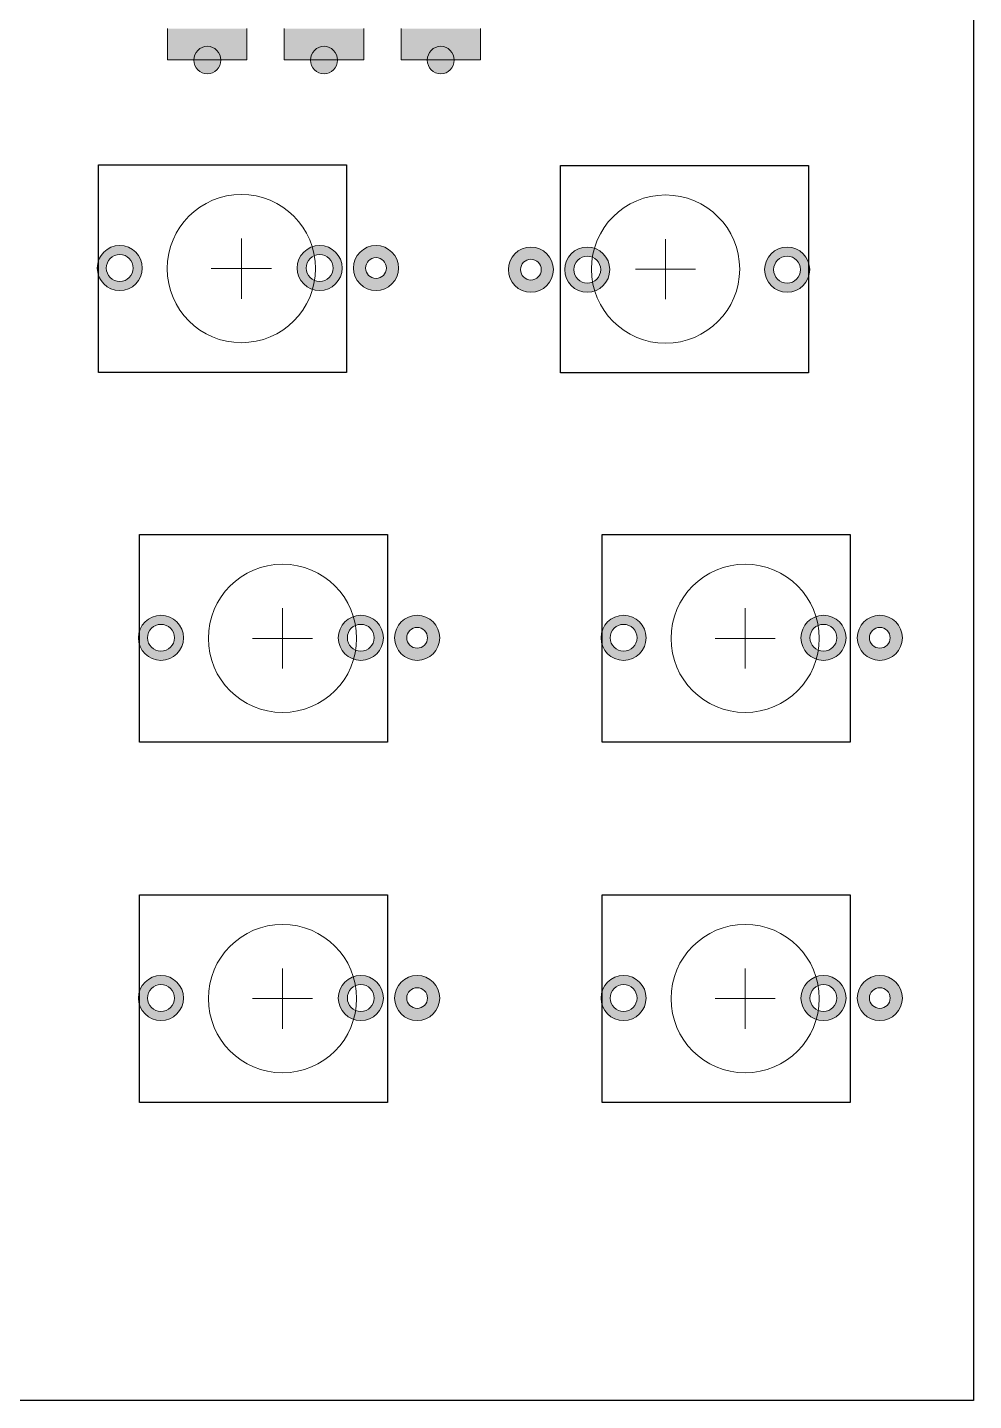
# Model space of a CAD drawing. Header units: millimetres. Extents: x 67 to 148, y 39 to 168.
# Drawn here: x 107.1 to 147.6, y 39.4 to 98.2 of the extents above; entities that cross this region are included whole.
import ezdxf

# ---------------------------------------------------------------- set-up
doc = ezdxf.new("R2010")
doc.units = ezdxf.units.MM
doc.header["$MEASUREMENT"] = 0
doc.layers.add('Layer 14', color=7, linetype='Continuous', lineweight=0)

msp = doc.modelspace()

# ---------------------------------------------------------------- hatches: boundary and pattern name
at = {"layer": 'Layer 14', "true_color": 0xe2e2dc, "transparency": 33554687}
h = msp.add_hatch(color=254, dxfattribs=at)
h.dxf.hatch_style = 2
h.paths.add_polyline_path([(113.055, 98.183), (113.055, 96.842), (116.456, 96.842), (116.456, 98.183)])
h = msp.add_hatch(color=254, dxfattribs=at)
h.dxf.hatch_style = 2
h.paths.add_polyline_path([(118.054, 98.183), (118.054, 96.842), (121.457, 96.842), (121.457, 98.183)])
h = msp.add_hatch(color=254, dxfattribs=at)
h.dxf.hatch_style = 2
h.paths.add_polyline_path([(123.054, 98.183), (123.054, 96.842), (126.457, 96.842), (126.457, 98.183)])
at = {"layer": 'Layer 14', "true_color": 0xb1b3b5, "transparency": 33554687}
h = msp.add_hatch(color=253, dxfattribs=at)
h.dxf.hatch_style = 2
edge = h.paths.add_edge_path()
edge.add_spline(control_points=[(115.333, 96.833), (115.333, 96.508), (115.075, 96.244), (114.756, 96.244), (114.437, 96.244), (114.179, 96.508), (114.179, 96.833), (114.179, 97.158), (114.437, 97.421), (114.756, 97.421), (115.075, 97.421), (115.333, 97.158), (115.333, 96.833)], knot_values=[0, 0, 0, 0, 1, 1, 1, 2, 2, 2, 3, 3, 3, 4, 4, 4, 4], degree=3, periodic=0)
h = msp.add_hatch(color=253, dxfattribs=at)
h.dxf.hatch_style = 2
edge = h.paths.add_edge_path()
edge.add_spline(control_points=[(120.333, 96.833), (120.333, 96.508), (120.075, 96.244), (119.756, 96.244), (119.437, 96.244), (119.179, 96.508), (119.179, 96.833), (119.179, 97.158), (119.437, 97.421), (119.756, 97.421), (120.075, 97.421), (120.333, 97.158), (120.333, 96.833)], knot_values=[0, 0, 0, 0, 1, 1, 1, 2, 2, 2, 3, 3, 3, 4, 4, 4, 4], degree=3, periodic=0)
h = msp.add_hatch(color=253, dxfattribs=at)
h.dxf.hatch_style = 2
edge = h.paths.add_edge_path()
edge.add_spline(control_points=[(125.332, 96.833), (125.332, 96.508), (125.074, 96.244), (124.756, 96.244), (124.437, 96.244), (124.178, 96.508), (124.178, 96.833), (124.178, 97.158), (124.437, 97.421), (124.756, 97.421), (125.074, 97.421), (125.332, 97.158), (125.332, 96.833)], knot_values=[0, 0, 0, 0, 1, 1, 1, 2, 2, 2, 3, 3, 3, 4, 4, 4, 4], degree=3, periodic=0)
at = {"layer": 'Layer 14', "true_color": 0xbbbdbf, "transparency": 33554687}
h = msp.add_hatch(color=9, dxfattribs=at)
h.dxf.hatch_style = 2
edge = h.paths.add_edge_path()
edge.add_spline(control_points=[(111.008, 86.958), (111.541, 86.958), (111.974, 87.391), (111.974, 87.923), (111.974, 88.455), (111.541, 88.888), (111.008, 88.888), (110.476, 88.888), (110.043, 88.455), (110.043, 87.923), (110.043, 87.391), (110.476, 86.958), (111.008, 86.958), (111.008, 86.958), (111.008, 86.958), (111.008, 86.958)], knot_values=[0, 0, 0, 0, 1, 1, 1, 2, 2, 2, 3, 3, 3, 4, 4, 4, 5, 5, 5, 5], degree=3, periodic=0)
edge = h.paths.add_edge_path()
edge.add_spline(control_points=[(111.008, 87.347), (110.69, 87.347), (110.432, 87.605), (110.432, 87.923), (110.432, 88.242), (110.69, 88.5), (111.008, 88.5), (111.327, 88.5), (111.585, 88.242), (111.585, 87.923), (111.585, 87.605), (111.327, 87.347), (111.008, 87.347)], knot_values=[0, 0, 0, 0, 1, 1, 1, 2, 2, 2, 3, 3, 3, 4, 4, 4, 4], degree=3, periodic=0)
edge.add_line((111.008, 87.347), (111.008, 87.347))
h = msp.add_hatch(color=9, dxfattribs=at)
h.dxf.hatch_style = 2
edge = h.paths.add_edge_path()
edge.add_spline(control_points=[(119.568, 86.958), (120.1, 86.958), (120.533, 87.391), (120.533, 87.923), (120.533, 88.455), (120.1, 88.888), (119.568, 88.888), (119.036, 88.888), (118.603, 88.455), (118.603, 87.923), (118.603, 87.391), (119.036, 86.958), (119.568, 86.958), (119.568, 86.958), (119.568, 86.958), (119.568, 86.958)], knot_values=[0, 0, 0, 0, 1, 1, 1, 2, 2, 2, 3, 3, 3, 4, 4, 4, 5, 5, 5, 5], degree=3, periodic=0)
edge = h.paths.add_edge_path()
edge.add_spline(control_points=[(119.568, 87.347), (119.249, 87.347), (118.992, 87.605), (118.992, 87.923), (118.992, 88.242), (119.249, 88.5), (119.568, 88.5), (119.886, 88.5), (120.144, 88.242), (120.144, 87.923), (120.144, 87.605), (119.886, 87.347), (119.568, 87.347)], knot_values=[0, 0, 0, 0, 1, 1, 1, 2, 2, 2, 3, 3, 3, 4, 4, 4, 4], degree=3, periodic=0)
edge.add_line((119.568, 87.347), (119.568, 87.347))
h = msp.add_hatch(color=9, dxfattribs=at)
h.dxf.hatch_style = 2
edge = h.paths.add_edge_path()
edge.add_spline(control_points=[(121.981, 86.958), (122.513, 86.958), (122.946, 87.391), (122.946, 87.923), (122.946, 88.455), (122.513, 88.888), (121.981, 88.888), (121.449, 88.888), (121.016, 88.455), (121.016, 87.923), (121.016, 87.391), (121.449, 86.958), (121.981, 86.958), (121.981, 86.958), (121.981, 86.958), (121.981, 86.958)], knot_values=[0, 0, 0, 0, 1, 1, 1, 2, 2, 2, 3, 3, 3, 4, 4, 4, 5, 5, 5, 5], degree=3, periodic=0)
edge = h.paths.add_edge_path()
edge.add_spline(control_points=[(121.981, 87.479), (121.735, 87.479), (121.537, 87.678), (121.537, 87.923), (121.537, 88.169), (121.735, 88.368), (121.981, 88.368), (122.227, 88.368), (122.425, 88.169), (122.425, 87.923), (122.425, 87.678), (122.227, 87.479), (121.981, 87.479)], knot_values=[0, 0, 0, 0, 1, 1, 1, 2, 2, 2, 3, 3, 3, 4, 4, 4, 4], degree=3, periodic=0)
edge.add_line((121.981, 87.479), (121.981, 87.479))
h = msp.add_hatch(color=9, dxfattribs=at)
h.dxf.hatch_style = 2
edge = h.paths.add_edge_path()
edge.add_spline(control_points=[(128.614, 88.819), (128.082, 88.819), (127.649, 88.386), (127.649, 87.854), (127.649, 87.322), (128.082, 86.889), (128.614, 86.889), (129.146, 86.889), (129.579, 87.322), (129.579, 87.854), (129.579, 88.386), (129.146, 88.819), (128.614, 88.819), (128.614, 88.819), (128.614, 88.819), (128.614, 88.819)], knot_values=[0, 0, 0, 0, 1, 1, 1, 2, 2, 2, 3, 3, 3, 4, 4, 4, 5, 5, 5, 5], degree=3, periodic=0)
edge = h.paths.add_edge_path()
edge.add_spline(control_points=[(128.614, 88.299), (128.86, 88.299), (129.059, 88.1), (129.059, 87.854), (129.059, 87.609), (128.86, 87.41), (128.614, 87.41), (128.369, 87.41), (128.17, 87.609), (128.17, 87.854), (128.17, 88.1), (128.369, 88.299), (128.614, 88.299)], knot_values=[0, 0, 0, 0, 1, 1, 1, 2, 2, 2, 3, 3, 3, 4, 4, 4, 4], degree=3, periodic=0)
edge.add_line((128.614, 88.299), (128.614, 88.299))
h = msp.add_hatch(color=9, dxfattribs=at)
h.dxf.hatch_style = 2
edge = h.paths.add_edge_path()
edge.add_spline(control_points=[(131.027, 88.819), (130.495, 88.819), (130.062, 88.386), (130.062, 87.854), (130.062, 87.322), (130.495, 86.889), (131.027, 86.889), (131.559, 86.889), (131.992, 87.322), (131.992, 87.854), (131.992, 88.386), (131.559, 88.819), (131.027, 88.819), (131.027, 88.819), (131.027, 88.819), (131.027, 88.819)], knot_values=[0, 0, 0, 0, 1, 1, 1, 2, 2, 2, 3, 3, 3, 4, 4, 4, 5, 5, 5, 5], degree=3, periodic=0)
edge = h.paths.add_edge_path()
edge.add_spline(control_points=[(131.027, 88.431), (131.346, 88.431), (131.603, 88.172), (131.603, 87.854), (131.603, 87.536), (131.346, 87.278), (131.027, 87.278), (130.709, 87.278), (130.451, 87.536), (130.451, 87.854), (130.451, 88.172), (130.709, 88.431), (131.027, 88.431)], knot_values=[0, 0, 0, 0, 1, 1, 1, 2, 2, 2, 3, 3, 3, 4, 4, 4, 4], degree=3, periodic=0)
edge.add_line((131.027, 88.431), (131.027, 88.431))
h = msp.add_hatch(color=9, dxfattribs=at)
h.dxf.hatch_style = 2
edge = h.paths.add_edge_path()
edge.add_spline(control_points=[(139.587, 88.819), (139.055, 88.819), (138.622, 88.386), (138.622, 87.854), (138.622, 87.322), (139.055, 86.889), (139.587, 86.889), (140.119, 86.889), (140.552, 87.322), (140.552, 87.854), (140.552, 88.386), (140.119, 88.819), (139.587, 88.819), (139.587, 88.819), (139.587, 88.819), (139.587, 88.819)], knot_values=[0, 0, 0, 0, 1, 1, 1, 2, 2, 2, 3, 3, 3, 4, 4, 4, 5, 5, 5, 5], degree=3, periodic=0)
edge = h.paths.add_edge_path()
edge.add_spline(control_points=[(139.587, 88.431), (139.905, 88.431), (140.163, 88.172), (140.163, 87.854), (140.163, 87.536), (139.905, 87.278), (139.587, 87.278), (139.268, 87.278), (139.01, 87.536), (139.01, 87.854), (139.01, 88.172), (139.268, 88.431), (139.587, 88.431)], knot_values=[0, 0, 0, 0, 1, 1, 1, 2, 2, 2, 3, 3, 3, 4, 4, 4, 4], degree=3, periodic=0)
edge.add_line((139.587, 88.431), (139.587, 88.431))
h = msp.add_hatch(color=9, dxfattribs=at)
h.dxf.hatch_style = 2
edge = h.paths.add_edge_path()
edge.add_spline(control_points=[(112.771, 71.119), (113.303, 71.119), (113.736, 71.552), (113.736, 72.084), (113.736, 72.616), (113.303, 73.049), (112.771, 73.049), (112.239, 73.049), (111.806, 72.616), (111.806, 72.084), (111.806, 71.552), (112.239, 71.119), (112.771, 71.119), (112.771, 71.119), (112.771, 71.119), (112.771, 71.119)], knot_values=[0, 0, 0, 0, 1, 1, 1, 2, 2, 2, 3, 3, 3, 4, 4, 4, 5, 5, 5, 5], degree=3, periodic=0)
edge = h.paths.add_edge_path()
edge.add_spline(control_points=[(112.771, 71.508), (112.453, 71.508), (112.195, 71.766), (112.195, 72.084), (112.195, 72.402), (112.453, 72.66), (112.771, 72.66), (113.089, 72.66), (113.348, 72.402), (113.348, 72.084), (113.348, 71.766), (113.089, 71.508), (112.771, 71.508)], knot_values=[0, 0, 0, 0, 1, 1, 1, 2, 2, 2, 3, 3, 3, 4, 4, 4, 4], degree=3, periodic=0)
edge.add_line((112.771, 71.508), (112.771, 71.508))
h = msp.add_hatch(color=9, dxfattribs=at)
h.dxf.hatch_style = 2
edge = h.paths.add_edge_path()
edge.add_spline(control_points=[(121.331, 71.119), (121.863, 71.119), (122.296, 71.552), (122.296, 72.084), (122.296, 72.616), (121.863, 73.049), (121.331, 73.049), (120.798, 73.049), (120.365, 72.616), (120.365, 72.084), (120.365, 71.552), (120.798, 71.119), (121.331, 71.119), (121.331, 71.119), (121.331, 71.119), (121.331, 71.119)], knot_values=[0, 0, 0, 0, 1, 1, 1, 2, 2, 2, 3, 3, 3, 4, 4, 4, 5, 5, 5, 5], degree=3, periodic=0)
edge = h.paths.add_edge_path()
edge.add_spline(control_points=[(121.331, 71.508), (121.012, 71.508), (120.754, 71.766), (120.754, 72.084), (120.754, 72.402), (121.012, 72.66), (121.331, 72.66), (121.649, 72.66), (121.907, 72.402), (121.907, 72.084), (121.907, 71.766), (121.649, 71.508), (121.331, 71.508)], knot_values=[0, 0, 0, 0, 1, 1, 1, 2, 2, 2, 3, 3, 3, 4, 4, 4, 4], degree=3, periodic=0)
edge.add_line((121.331, 71.508), (121.331, 71.508))
h = msp.add_hatch(color=9, dxfattribs=at)
h.dxf.hatch_style = 2
edge = h.paths.add_edge_path()
edge.add_spline(control_points=[(123.744, 71.119), (124.276, 71.119), (124.709, 71.552), (124.709, 72.084), (124.709, 72.616), (124.276, 73.049), (123.744, 73.049), (123.211, 73.049), (122.778, 72.616), (122.778, 72.084), (122.778, 71.552), (123.211, 71.119), (123.744, 71.119), (123.744, 71.119), (123.744, 71.119), (123.744, 71.119)], knot_values=[0, 0, 0, 0, 1, 1, 1, 2, 2, 2, 3, 3, 3, 4, 4, 4, 5, 5, 5, 5], degree=3, periodic=0)
edge = h.paths.add_edge_path()
edge.add_spline(control_points=[(123.744, 71.64), (123.498, 71.64), (123.299, 71.838), (123.299, 72.084), (123.299, 72.33), (123.498, 72.528), (123.744, 72.528), (123.989, 72.528), (124.188, 72.33), (124.188, 72.084), (124.188, 71.838), (123.989, 71.64), (123.744, 71.64)], knot_values=[0, 0, 0, 0, 1, 1, 1, 2, 2, 2, 3, 3, 3, 4, 4, 4, 4], degree=3, periodic=0)
edge.add_line((123.744, 71.64), (123.744, 71.64))
h = msp.add_hatch(color=9, dxfattribs=at)
h.dxf.hatch_style = 2
edge = h.paths.add_edge_path()
edge.add_spline(control_points=[(132.583, 71.119), (133.115, 71.119), (133.548, 71.552), (133.548, 72.084), (133.548, 72.616), (133.115, 73.049), (132.583, 73.049), (132.051, 73.049), (131.618, 72.616), (131.618, 72.084), (131.618, 71.552), (132.051, 71.119), (132.583, 71.119), (132.583, 71.119), (132.583, 71.119), (132.583, 71.119)], knot_values=[0, 0, 0, 0, 1, 1, 1, 2, 2, 2, 3, 3, 3, 4, 4, 4, 5, 5, 5, 5], degree=3, periodic=0)
edge = h.paths.add_edge_path()
edge.add_spline(control_points=[(132.583, 71.508), (132.265, 71.508), (132.007, 71.766), (132.007, 72.084), (132.007, 72.402), (132.265, 72.66), (132.583, 72.66), (132.901, 72.66), (133.16, 72.402), (133.16, 72.084), (133.16, 71.766), (132.901, 71.508), (132.583, 71.508)], knot_values=[0, 0, 0, 0, 1, 1, 1, 2, 2, 2, 3, 3, 3, 4, 4, 4, 4], degree=3, periodic=0)
edge.add_line((132.583, 71.508), (132.583, 71.508))
h = msp.add_hatch(color=9, dxfattribs=at)
h.dxf.hatch_style = 2
edge = h.paths.add_edge_path()
edge.add_spline(control_points=[(141.143, 71.119), (141.675, 71.119), (142.108, 71.552), (142.108, 72.084), (142.108, 72.616), (141.675, 73.049), (141.143, 73.049), (140.61, 73.049), (140.177, 72.616), (140.177, 72.084), (140.177, 71.552), (140.61, 71.119), (141.143, 71.119), (141.143, 71.119), (141.143, 71.119), (141.143, 71.119)], knot_values=[0, 0, 0, 0, 1, 1, 1, 2, 2, 2, 3, 3, 3, 4, 4, 4, 5, 5, 5, 5], degree=3, periodic=0)
edge = h.paths.add_edge_path()
edge.add_spline(control_points=[(141.143, 71.508), (140.824, 71.508), (140.566, 71.766), (140.566, 72.084), (140.566, 72.402), (140.824, 72.66), (141.143, 72.66), (141.461, 72.66), (141.719, 72.402), (141.719, 72.084), (141.719, 71.766), (141.461, 71.508), (141.143, 71.508)], knot_values=[0, 0, 0, 0, 1, 1, 1, 2, 2, 2, 3, 3, 3, 4, 4, 4, 4], degree=3, periodic=0)
edge.add_line((141.143, 71.508), (141.143, 71.508))
h = msp.add_hatch(color=9, dxfattribs=at)
h.dxf.hatch_style = 2
edge = h.paths.add_edge_path()
edge.add_spline(control_points=[(143.556, 71.119), (144.088, 71.119), (144.521, 71.552), (144.521, 72.084), (144.521, 72.616), (144.088, 73.049), (143.556, 73.049), (143.023, 73.049), (142.59, 72.616), (142.59, 72.084), (142.59, 71.552), (143.023, 71.119), (143.556, 71.119), (143.556, 71.119), (143.556, 71.119), (143.556, 71.119)], knot_values=[0, 0, 0, 0, 1, 1, 1, 2, 2, 2, 3, 3, 3, 4, 4, 4, 5, 5, 5, 5], degree=3, periodic=0)
edge = h.paths.add_edge_path()
edge.add_spline(control_points=[(143.556, 71.64), (143.31, 71.64), (143.111, 71.838), (143.111, 72.084), (143.111, 72.33), (143.31, 72.528), (143.556, 72.528), (143.801, 72.528), (144, 72.33), (144, 72.084), (144, 71.838), (143.801, 71.64), (143.556, 71.64)], knot_values=[0, 0, 0, 0, 1, 1, 1, 2, 2, 2, 3, 3, 3, 4, 4, 4, 4], degree=3, periodic=0)
edge.add_line((143.556, 71.64), (143.556, 71.64))
h = msp.add_hatch(color=9, dxfattribs=at)
h.dxf.hatch_style = 2
edge = h.paths.add_edge_path()
edge.add_spline(control_points=[(112.771, 55.688), (113.303, 55.688), (113.736, 56.12), (113.736, 56.653), (113.736, 57.185), (113.303, 57.618), (112.771, 57.618), (112.239, 57.618), (111.806, 57.185), (111.806, 56.653), (111.806, 56.12), (112.239, 55.688), (112.771, 55.688), (112.771, 55.688), (112.771, 55.688), (112.771, 55.688)], knot_values=[0, 0, 0, 0, 1, 1, 1, 2, 2, 2, 3, 3, 3, 4, 4, 4, 5, 5, 5, 5], degree=3, periodic=0)
edge = h.paths.add_edge_path()
edge.add_spline(control_points=[(112.771, 56.076), (112.453, 56.076), (112.195, 56.334), (112.195, 56.653), (112.195, 56.971), (112.453, 57.229), (112.771, 57.229), (113.089, 57.229), (113.348, 56.971), (113.348, 56.653), (113.348, 56.334), (113.089, 56.076), (112.771, 56.076)], knot_values=[0, 0, 0, 0, 1, 1, 1, 2, 2, 2, 3, 3, 3, 4, 4, 4, 4], degree=3, periodic=0)
edge.add_line((112.771, 56.076), (112.771, 56.076))
h = msp.add_hatch(color=9, dxfattribs=at)
h.dxf.hatch_style = 2
edge = h.paths.add_edge_path()
edge.add_spline(control_points=[(121.331, 55.688), (121.863, 55.688), (122.296, 56.12), (122.296, 56.653), (122.296, 57.185), (121.863, 57.618), (121.331, 57.618), (120.798, 57.618), (120.365, 57.185), (120.365, 56.653), (120.365, 56.12), (120.798, 55.688), (121.331, 55.688), (121.331, 55.688), (121.331, 55.688), (121.331, 55.688)], knot_values=[0, 0, 0, 0, 1, 1, 1, 2, 2, 2, 3, 3, 3, 4, 4, 4, 5, 5, 5, 5], degree=3, periodic=0)
edge = h.paths.add_edge_path()
edge.add_spline(control_points=[(121.331, 56.076), (121.012, 56.076), (120.754, 56.334), (120.754, 56.653), (120.754, 56.971), (121.012, 57.229), (121.331, 57.229), (121.649, 57.229), (121.907, 56.971), (121.907, 56.653), (121.907, 56.334), (121.649, 56.076), (121.331, 56.076)], knot_values=[0, 0, 0, 0, 1, 1, 1, 2, 2, 2, 3, 3, 3, 4, 4, 4, 4], degree=3, periodic=0)
edge.add_line((121.331, 56.076), (121.331, 56.076))
h = msp.add_hatch(color=9, dxfattribs=at)
h.dxf.hatch_style = 2
edge = h.paths.add_edge_path()
edge.add_spline(control_points=[(123.744, 55.688), (124.276, 55.688), (124.709, 56.12), (124.709, 56.653), (124.709, 57.185), (124.276, 57.618), (123.744, 57.618), (123.211, 57.618), (122.778, 57.185), (122.778, 56.653), (122.778, 56.12), (123.211, 55.688), (123.744, 55.688), (123.744, 55.688), (123.744, 55.688), (123.744, 55.688)], knot_values=[0, 0, 0, 0, 1, 1, 1, 2, 2, 2, 3, 3, 3, 4, 4, 4, 5, 5, 5, 5], degree=3, periodic=0)
edge = h.paths.add_edge_path()
edge.add_spline(control_points=[(123.744, 56.208), (123.498, 56.208), (123.299, 56.407), (123.299, 56.653), (123.299, 56.898), (123.498, 57.097), (123.744, 57.097), (123.989, 57.097), (124.188, 56.898), (124.188, 56.653), (124.188, 56.407), (123.989, 56.208), (123.744, 56.208)], knot_values=[0, 0, 0, 0, 1, 1, 1, 2, 2, 2, 3, 3, 3, 4, 4, 4, 4], degree=3, periodic=0)
edge.add_line((123.744, 56.208), (123.744, 56.208))
h = msp.add_hatch(color=9, dxfattribs=at)
h.dxf.hatch_style = 2
edge = h.paths.add_edge_path()
edge.add_spline(control_points=[(132.583, 55.688), (133.115, 55.688), (133.548, 56.12), (133.548, 56.653), (133.548, 57.185), (133.115, 57.618), (132.583, 57.618), (132.051, 57.618), (131.618, 57.185), (131.618, 56.653), (131.618, 56.12), (132.051, 55.688), (132.583, 55.688), (132.583, 55.688), (132.583, 55.688), (132.583, 55.688)], knot_values=[0, 0, 0, 0, 1, 1, 1, 2, 2, 2, 3, 3, 3, 4, 4, 4, 5, 5, 5, 5], degree=3, periodic=0)
edge = h.paths.add_edge_path()
edge.add_spline(control_points=[(132.583, 56.076), (132.265, 56.076), (132.007, 56.334), (132.007, 56.653), (132.007, 56.971), (132.265, 57.229), (132.583, 57.229), (132.901, 57.229), (133.16, 56.971), (133.16, 56.653), (133.16, 56.334), (132.901, 56.076), (132.583, 56.076)], knot_values=[0, 0, 0, 0, 1, 1, 1, 2, 2, 2, 3, 3, 3, 4, 4, 4, 4], degree=3, periodic=0)
edge.add_line((132.583, 56.076), (132.583, 56.076))
h = msp.add_hatch(color=9, dxfattribs=at)
h.dxf.hatch_style = 2
edge = h.paths.add_edge_path()
edge.add_spline(control_points=[(141.143, 55.688), (141.675, 55.688), (142.108, 56.12), (142.108, 56.653), (142.108, 57.185), (141.675, 57.618), (141.143, 57.618), (140.61, 57.618), (140.177, 57.185), (140.177, 56.653), (140.177, 56.12), (140.61, 55.688), (141.143, 55.688), (141.143, 55.688), (141.143, 55.688), (141.143, 55.688)], knot_values=[0, 0, 0, 0, 1, 1, 1, 2, 2, 2, 3, 3, 3, 4, 4, 4, 5, 5, 5, 5], degree=3, periodic=0)
edge = h.paths.add_edge_path()
edge.add_spline(control_points=[(141.143, 56.076), (140.824, 56.076), (140.566, 56.334), (140.566, 56.653), (140.566, 56.971), (140.824, 57.229), (141.143, 57.229), (141.461, 57.229), (141.719, 56.971), (141.719, 56.653), (141.719, 56.334), (141.461, 56.076), (141.143, 56.076)], knot_values=[0, 0, 0, 0, 1, 1, 1, 2, 2, 2, 3, 3, 3, 4, 4, 4, 4], degree=3, periodic=0)
edge.add_line((141.143, 56.076), (141.143, 56.076))
h = msp.add_hatch(color=9, dxfattribs=at)
h.dxf.hatch_style = 2
edge = h.paths.add_edge_path()
edge.add_spline(control_points=[(143.556, 55.688), (144.088, 55.688), (144.521, 56.12), (144.521, 56.653), (144.521, 57.185), (144.088, 57.618), (143.556, 57.618), (143.023, 57.618), (142.59, 57.185), (142.59, 56.653), (142.59, 56.12), (143.023, 55.688), (143.556, 55.688), (143.556, 55.688), (143.556, 55.688), (143.556, 55.688)], knot_values=[0, 0, 0, 0, 1, 1, 1, 2, 2, 2, 3, 3, 3, 4, 4, 4, 5, 5, 5, 5], degree=3, periodic=0)
edge = h.paths.add_edge_path()
edge.add_spline(control_points=[(143.556, 56.208), (143.31, 56.208), (143.111, 56.407), (143.111, 56.653), (143.111, 56.898), (143.31, 57.097), (143.556, 57.097), (143.801, 57.097), (144, 56.898), (144, 56.653), (144, 56.407), (143.801, 56.208), (143.556, 56.208)], knot_values=[0, 0, 0, 0, 1, 1, 1, 2, 2, 2, 3, 3, 3, 4, 4, 4, 4], degree=3, periodic=0)
edge.add_line((143.556, 56.208), (143.556, 56.208))

# ---------------------------------------------------------------- linework, layer by layer
at = {"layer": 'Layer 14', "color": 7, "lineweight": 18, "true_color": 0xffffff}
for p, q in [((116.215, 89.19), (116.215, 86.611)), ((134.38, 86.588), (134.38, 89.167)), ((114.926, 87.9), (117.504, 87.9)), ((135.669, 87.877), (133.091, 87.877)), ((117.978, 73.35), (117.978, 70.771)), ((137.79, 73.35), (137.79, 70.771)), ((116.689, 72.061), (119.267, 72.061)), ((136.501, 72.061), (139.079, 72.061)), ((117.978, 57.919), (117.978, 55.34)), ((137.79, 57.919), (137.79, 55.34)), ((116.689, 56.63), (119.267, 56.63)), ((136.501, 56.63), (139.079, 56.63))]:
    msp.add_line(p, q, dxfattribs=at)
at = {"layer": 'Layer 14', "color": 7, "lineweight": 25, "true_color": 0xffffff}
msp.add_lwpolyline([(147.569, 39.412), (66.543, 39.412), (66.543, 167.912), (147.569, 167.912)], close=True, dxfattribs=at)
at = {"layer": 'Layer 14', "color": 7, "lineweight": 9, "true_color": 0xffffff}
for points in [[(113.055, 98.183), (113.055, 96.842), (116.456, 96.842), (116.456, 98.183)], [(118.054, 98.183), (118.054, 96.842), (121.457, 96.842), (121.457, 98.183)], [(123.054, 98.183), (123.054, 96.842), (126.457, 96.842), (126.457, 98.183)]]:
    msp.add_lwpolyline(points, dxfattribs=at)
at = {"layer": 'Layer 14', "color": 7, "lineweight": 30, "true_color": 0xffffff}
for points in [[(120.711, 92.345), (120.711, 83.455), (110.094, 83.455), (110.094, 92.345)], [(129.884, 83.432), (129.884, 92.322), (140.501, 92.322), (140.501, 83.432)], [(122.474, 76.506), (122.474, 67.616), (111.857, 67.616), (111.857, 76.506)], [(142.286, 76.506), (142.286, 67.616), (131.669, 67.616), (131.669, 76.506)], [(122.474, 61.075), (122.474, 52.185), (111.857, 52.185), (111.857, 61.075)], [(142.286, 61.075), (142.286, 52.185), (131.669, 52.185), (131.669, 61.075)]]:
    msp.add_lwpolyline(points, close=True, dxfattribs=at)
at = {"layer": 'Layer 14', "color": 7, "lineweight": 18, "true_color": 0xffffff}
for centre in [(116.215, 87.9), (134.38, 87.878), (117.978, 72.061), (137.79, 72.061), (117.978, 56.629), (137.79, 56.629)]:
    msp.add_circle(centre, 3.175, dxfattribs=at)
at = {"layer": 'Layer 14', "color": 7, "lineweight": 9, "true_color": 0xffffff}
for points in [[(115.333, 96.833), (115.333, 96.508), (115.075, 96.244), (114.756, 96.244), (114.437, 96.244), (114.179, 96.508), (114.179, 96.833), (114.179, 97.158), (114.437, 97.421), (114.756, 97.421), (115.075, 97.421), (115.333, 97.158), (115.333, 96.833)], [(120.333, 96.833), (120.333, 96.508), (120.075, 96.244), (119.756, 96.244), (119.437, 96.244), (119.179, 96.508), (119.179, 96.833), (119.179, 97.158), (119.437, 97.421), (119.756, 97.421), (120.075, 97.421), (120.333, 97.158), (120.333, 96.833)], [(125.332, 96.833), (125.332, 96.508), (125.074, 96.244), (124.756, 96.244), (124.437, 96.244), (124.178, 96.508), (124.178, 96.833), (124.178, 97.158), (124.437, 97.421), (124.756, 97.421), (125.074, 97.421), (125.332, 97.158), (125.332, 96.833)]]:
    msp.add_open_spline(points, degree=3, knots=[0, 0, 0, 0, 1, 1, 1, 2, 2, 2, 3, 3, 3, 4, 4, 4, 4], dxfattribs=at)
at = {"layer": 'Layer 14', "color": 7, "lineweight": 0, "true_color": 0xffffff}
for points, knots in [([(111.008, 86.958), (111.541, 86.958), (111.974, 87.391), (111.974, 87.923), (111.974, 88.455), (111.541, 88.888), (111.008, 88.888), (110.476, 88.888), (110.043, 88.455), (110.043, 87.923), (110.043, 87.391), (110.476, 86.958), (111.008, 86.958), (111.008, 86.958), (111.008, 86.958), (111.008, 86.958)], [0, 0, 0, 0, 1, 1, 1, 2, 2, 2, 3, 3, 3, 4, 4, 4, 5, 5, 5, 5]), ([(119.568, 86.958), (120.1, 86.958), (120.533, 87.391), (120.533, 87.923), (120.533, 88.455), (120.1, 88.888), (119.568, 88.888), (119.036, 88.888), (118.603, 88.455), (118.603, 87.923), (118.603, 87.391), (119.036, 86.958), (119.568, 86.958), (119.568, 86.958), (119.568, 86.958), (119.568, 86.958)], [0, 0, 0, 0, 1, 1, 1, 2, 2, 2, 3, 3, 3, 4, 4, 4, 5, 5, 5, 5]), ([(121.981, 86.958), (122.513, 86.958), (122.946, 87.391), (122.946, 87.923), (122.946, 88.455), (122.513, 88.888), (121.981, 88.888), (121.449, 88.888), (121.016, 88.455), (121.016, 87.923), (121.016, 87.391), (121.449, 86.958), (121.981, 86.958), (121.981, 86.958), (121.981, 86.958), (121.981, 86.958)], [0, 0, 0, 0, 1, 1, 1, 2, 2, 2, 3, 3, 3, 4, 4, 4, 5, 5, 5, 5]), ([(128.614, 88.819), (128.082, 88.819), (127.649, 88.386), (127.649, 87.854), (127.649, 87.322), (128.082, 86.889), (128.614, 86.889), (129.146, 86.889), (129.579, 87.322), (129.579, 87.854), (129.579, 88.386), (129.146, 88.819), (128.614, 88.819), (128.614, 88.819), (128.614, 88.819), (128.614, 88.819)], [0, 0, 0, 0, 1, 1, 1, 2, 2, 2, 3, 3, 3, 4, 4, 4, 5, 5, 5, 5]), ([(131.027, 88.819), (130.495, 88.819), (130.062, 88.386), (130.062, 87.854), (130.062, 87.322), (130.495, 86.889), (131.027, 86.889), (131.559, 86.889), (131.992, 87.322), (131.992, 87.854), (131.992, 88.386), (131.559, 88.819), (131.027, 88.819), (131.027, 88.819), (131.027, 88.819), (131.027, 88.819)], [0, 0, 0, 0, 1, 1, 1, 2, 2, 2, 3, 3, 3, 4, 4, 4, 5, 5, 5, 5]), ([(139.587, 88.819), (139.055, 88.819), (138.622, 88.386), (138.622, 87.854), (138.622, 87.322), (139.055, 86.889), (139.587, 86.889), (140.119, 86.889), (140.552, 87.322), (140.552, 87.854), (140.552, 88.386), (140.119, 88.819), (139.587, 88.819), (139.587, 88.819), (139.587, 88.819), (139.587, 88.819)], [0, 0, 0, 0, 1, 1, 1, 2, 2, 2, 3, 3, 3, 4, 4, 4, 5, 5, 5, 5]), ([(111.008, 87.347), (110.69, 87.347), (110.432, 87.605), (110.432, 87.923), (110.432, 88.242), (110.69, 88.5), (111.008, 88.5), (111.327, 88.5), (111.585, 88.242), (111.585, 87.923), (111.585, 87.605), (111.327, 87.347), (111.008, 87.347)], [0, 0, 0, 0, 1, 1, 1, 2, 2, 2, 3, 3, 3, 4, 4, 4, 4]), ([(119.568, 87.347), (119.249, 87.347), (118.992, 87.605), (118.992, 87.923), (118.992, 88.242), (119.249, 88.5), (119.568, 88.5), (119.886, 88.5), (120.144, 88.242), (120.144, 87.923), (120.144, 87.605), (119.886, 87.347), (119.568, 87.347)], [0, 0, 0, 0, 1, 1, 1, 2, 2, 2, 3, 3, 3, 4, 4, 4, 4]), ([(121.981, 87.479), (121.735, 87.479), (121.537, 87.678), (121.537, 87.923), (121.537, 88.169), (121.735, 88.368), (121.981, 88.368), (122.227, 88.368), (122.425, 88.169), (122.425, 87.923), (122.425, 87.678), (122.227, 87.479), (121.981, 87.479)], [0, 0, 0, 0, 1, 1, 1, 2, 2, 2, 3, 3, 3, 4, 4, 4, 4]), ([(128.614, 88.299), (128.86, 88.299), (129.059, 88.1), (129.059, 87.854), (129.059, 87.609), (128.86, 87.41), (128.614, 87.41), (128.369, 87.41), (128.17, 87.609), (128.17, 87.854), (128.17, 88.1), (128.369, 88.299), (128.614, 88.299)], [0, 0, 0, 0, 1, 1, 1, 2, 2, 2, 3, 3, 3, 4, 4, 4, 4]), ([(131.027, 88.431), (131.346, 88.431), (131.603, 88.172), (131.603, 87.854), (131.603, 87.536), (131.346, 87.278), (131.027, 87.278), (130.709, 87.278), (130.451, 87.536), (130.451, 87.854), (130.451, 88.172), (130.709, 88.431), (131.027, 88.431)], [0, 0, 0, 0, 1, 1, 1, 2, 2, 2, 3, 3, 3, 4, 4, 4, 4]), ([(139.587, 88.431), (139.905, 88.431), (140.163, 88.172), (140.163, 87.854), (140.163, 87.536), (139.905, 87.278), (139.587, 87.278), (139.268, 87.278), (139.01, 87.536), (139.01, 87.854), (139.01, 88.172), (139.268, 88.431), (139.587, 88.431)], [0, 0, 0, 0, 1, 1, 1, 2, 2, 2, 3, 3, 3, 4, 4, 4, 4]), ([(112.771, 71.119), (113.303, 71.119), (113.736, 71.552), (113.736, 72.084), (113.736, 72.616), (113.303, 73.049), (112.771, 73.049), (112.239, 73.049), (111.806, 72.616), (111.806, 72.084), (111.806, 71.552), (112.239, 71.119), (112.771, 71.119), (112.771, 71.119), (112.771, 71.119), (112.771, 71.119)], [0, 0, 0, 0, 1, 1, 1, 2, 2, 2, 3, 3, 3, 4, 4, 4, 5, 5, 5, 5]), ([(121.331, 71.119), (121.863, 71.119), (122.296, 71.552), (122.296, 72.084), (122.296, 72.616), (121.863, 73.049), (121.331, 73.049), (120.798, 73.049), (120.365, 72.616), (120.365, 72.084), (120.365, 71.552), (120.798, 71.119), (121.331, 71.119), (121.331, 71.119), (121.331, 71.119), (121.331, 71.119)], [0, 0, 0, 0, 1, 1, 1, 2, 2, 2, 3, 3, 3, 4, 4, 4, 5, 5, 5, 5]), ([(123.744, 71.119), (124.276, 71.119), (124.709, 71.552), (124.709, 72.084), (124.709, 72.616), (124.276, 73.049), (123.744, 73.049), (123.211, 73.049), (122.778, 72.616), (122.778, 72.084), (122.778, 71.552), (123.211, 71.119), (123.744, 71.119), (123.744, 71.119), (123.744, 71.119), (123.744, 71.119)], [0, 0, 0, 0, 1, 1, 1, 2, 2, 2, 3, 3, 3, 4, 4, 4, 5, 5, 5, 5]), ([(132.583, 71.119), (133.115, 71.119), (133.548, 71.552), (133.548, 72.084), (133.548, 72.616), (133.115, 73.049), (132.583, 73.049), (132.051, 73.049), (131.618, 72.616), (131.618, 72.084), (131.618, 71.552), (132.051, 71.119), (132.583, 71.119), (132.583, 71.119), (132.583, 71.119), (132.583, 71.119)], [0, 0, 0, 0, 1, 1, 1, 2, 2, 2, 3, 3, 3, 4, 4, 4, 5, 5, 5, 5]), ([(141.143, 71.119), (141.675, 71.119), (142.108, 71.552), (142.108, 72.084), (142.108, 72.616), (141.675, 73.049), (141.143, 73.049), (140.61, 73.049), (140.177, 72.616), (140.177, 72.084), (140.177, 71.552), (140.61, 71.119), (141.143, 71.119), (141.143, 71.119), (141.143, 71.119), (141.143, 71.119)], [0, 0, 0, 0, 1, 1, 1, 2, 2, 2, 3, 3, 3, 4, 4, 4, 5, 5, 5, 5]), ([(143.556, 71.119), (144.088, 71.119), (144.521, 71.552), (144.521, 72.084), (144.521, 72.616), (144.088, 73.049), (143.556, 73.049), (143.023, 73.049), (142.59, 72.616), (142.59, 72.084), (142.59, 71.552), (143.023, 71.119), (143.556, 71.119), (143.556, 71.119), (143.556, 71.119), (143.556, 71.119)], [0, 0, 0, 0, 1, 1, 1, 2, 2, 2, 3, 3, 3, 4, 4, 4, 5, 5, 5, 5]), ([(112.771, 71.508), (112.453, 71.508), (112.195, 71.766), (112.195, 72.084), (112.195, 72.402), (112.453, 72.66), (112.771, 72.66), (113.089, 72.66), (113.348, 72.402), (113.348, 72.084), (113.348, 71.766), (113.089, 71.508), (112.771, 71.508)], [0, 0, 0, 0, 1, 1, 1, 2, 2, 2, 3, 3, 3, 4, 4, 4, 4]), ([(121.331, 71.508), (121.012, 71.508), (120.754, 71.766), (120.754, 72.084), (120.754, 72.402), (121.012, 72.66), (121.331, 72.66), (121.649, 72.66), (121.907, 72.402), (121.907, 72.084), (121.907, 71.766), (121.649, 71.508), (121.331, 71.508)], [0, 0, 0, 0, 1, 1, 1, 2, 2, 2, 3, 3, 3, 4, 4, 4, 4]), ([(123.744, 71.64), (123.498, 71.64), (123.299, 71.838), (123.299, 72.084), (123.299, 72.33), (123.498, 72.528), (123.744, 72.528), (123.989, 72.528), (124.188, 72.33), (124.188, 72.084), (124.188, 71.838), (123.989, 71.64), (123.744, 71.64)], [0, 0, 0, 0, 1, 1, 1, 2, 2, 2, 3, 3, 3, 4, 4, 4, 4]), ([(132.583, 71.508), (132.265, 71.508), (132.007, 71.766), (132.007, 72.084), (132.007, 72.402), (132.265, 72.66), (132.583, 72.66), (132.901, 72.66), (133.16, 72.402), (133.16, 72.084), (133.16, 71.766), (132.901, 71.508), (132.583, 71.508)], [0, 0, 0, 0, 1, 1, 1, 2, 2, 2, 3, 3, 3, 4, 4, 4, 4]), ([(141.143, 71.508), (140.824, 71.508), (140.566, 71.766), (140.566, 72.084), (140.566, 72.402), (140.824, 72.66), (141.143, 72.66), (141.461, 72.66), (141.719, 72.402), (141.719, 72.084), (141.719, 71.766), (141.461, 71.508), (141.143, 71.508)], [0, 0, 0, 0, 1, 1, 1, 2, 2, 2, 3, 3, 3, 4, 4, 4, 4]), ([(143.556, 71.64), (143.31, 71.64), (143.111, 71.838), (143.111, 72.084), (143.111, 72.33), (143.31, 72.528), (143.556, 72.528), (143.801, 72.528), (144, 72.33), (144, 72.084), (144, 71.838), (143.801, 71.64), (143.556, 71.64)], [0, 0, 0, 0, 1, 1, 1, 2, 2, 2, 3, 3, 3, 4, 4, 4, 4]), ([(112.771, 55.688), (113.303, 55.688), (113.736, 56.12), (113.736, 56.653), (113.736, 57.185), (113.303, 57.618), (112.771, 57.618), (112.239, 57.618), (111.806, 57.185), (111.806, 56.653), (111.806, 56.12), (112.239, 55.688), (112.771, 55.688), (112.771, 55.688), (112.771, 55.688), (112.771, 55.688)], [0, 0, 0, 0, 1, 1, 1, 2, 2, 2, 3, 3, 3, 4, 4, 4, 5, 5, 5, 5]), ([(112.771, 56.076), (112.453, 56.076), (112.195, 56.334), (112.195, 56.653), (112.195, 56.971), (112.453, 57.229), (112.771, 57.229), (113.089, 57.229), (113.348, 56.971), (113.348, 56.653), (113.348, 56.334), (113.089, 56.076), (112.771, 56.076)], [0, 0, 0, 0, 1, 1, 1, 2, 2, 2, 3, 3, 3, 4, 4, 4, 4]), ([(121.331, 55.688), (121.863, 55.688), (122.296, 56.12), (122.296, 56.653), (122.296, 57.185), (121.863, 57.618), (121.331, 57.618), (120.798, 57.618), (120.365, 57.185), (120.365, 56.653), (120.365, 56.12), (120.798, 55.688), (121.331, 55.688), (121.331, 55.688), (121.331, 55.688), (121.331, 55.688)], [0, 0, 0, 0, 1, 1, 1, 2, 2, 2, 3, 3, 3, 4, 4, 4, 5, 5, 5, 5]), ([(121.331, 56.076), (121.012, 56.076), (120.754, 56.334), (120.754, 56.653), (120.754, 56.971), (121.012, 57.229), (121.331, 57.229), (121.649, 57.229), (121.907, 56.971), (121.907, 56.653), (121.907, 56.334), (121.649, 56.076), (121.331, 56.076)], [0, 0, 0, 0, 1, 1, 1, 2, 2, 2, 3, 3, 3, 4, 4, 4, 4]), ([(123.744, 55.688), (124.276, 55.688), (124.709, 56.12), (124.709, 56.653), (124.709, 57.185), (124.276, 57.618), (123.744, 57.618), (123.211, 57.618), (122.778, 57.185), (122.778, 56.653), (122.778, 56.12), (123.211, 55.688), (123.744, 55.688), (123.744, 55.688), (123.744, 55.688), (123.744, 55.688)], [0, 0, 0, 0, 1, 1, 1, 2, 2, 2, 3, 3, 3, 4, 4, 4, 5, 5, 5, 5]), ([(123.744, 56.208), (123.498, 56.208), (123.299, 56.407), (123.299, 56.653), (123.299, 56.898), (123.498, 57.097), (123.744, 57.097), (123.989, 57.097), (124.188, 56.898), (124.188, 56.653), (124.188, 56.407), (123.989, 56.208), (123.744, 56.208)], [0, 0, 0, 0, 1, 1, 1, 2, 2, 2, 3, 3, 3, 4, 4, 4, 4]), ([(132.583, 55.688), (133.115, 55.688), (133.548, 56.12), (133.548, 56.653), (133.548, 57.185), (133.115, 57.618), (132.583, 57.618), (132.051, 57.618), (131.618, 57.185), (131.618, 56.653), (131.618, 56.12), (132.051, 55.688), (132.583, 55.688), (132.583, 55.688), (132.583, 55.688), (132.583, 55.688)], [0, 0, 0, 0, 1, 1, 1, 2, 2, 2, 3, 3, 3, 4, 4, 4, 5, 5, 5, 5]), ([(132.583, 56.076), (132.265, 56.076), (132.007, 56.334), (132.007, 56.653), (132.007, 56.971), (132.265, 57.229), (132.583, 57.229), (132.901, 57.229), (133.16, 56.971), (133.16, 56.653), (133.16, 56.334), (132.901, 56.076), (132.583, 56.076)], [0, 0, 0, 0, 1, 1, 1, 2, 2, 2, 3, 3, 3, 4, 4, 4, 4]), ([(141.143, 55.688), (141.675, 55.688), (142.108, 56.12), (142.108, 56.653), (142.108, 57.185), (141.675, 57.618), (141.143, 57.618), (140.61, 57.618), (140.177, 57.185), (140.177, 56.653), (140.177, 56.12), (140.61, 55.688), (141.143, 55.688), (141.143, 55.688), (141.143, 55.688), (141.143, 55.688)], [0, 0, 0, 0, 1, 1, 1, 2, 2, 2, 3, 3, 3, 4, 4, 4, 5, 5, 5, 5]), ([(141.143, 56.076), (140.824, 56.076), (140.566, 56.334), (140.566, 56.653), (140.566, 56.971), (140.824, 57.229), (141.143, 57.229), (141.461, 57.229), (141.719, 56.971), (141.719, 56.653), (141.719, 56.334), (141.461, 56.076), (141.143, 56.076)], [0, 0, 0, 0, 1, 1, 1, 2, 2, 2, 3, 3, 3, 4, 4, 4, 4]), ([(143.556, 55.688), (144.088, 55.688), (144.521, 56.12), (144.521, 56.653), (144.521, 57.185), (144.088, 57.618), (143.556, 57.618), (143.023, 57.618), (142.59, 57.185), (142.59, 56.653), (142.59, 56.12), (143.023, 55.688), (143.556, 55.688), (143.556, 55.688), (143.556, 55.688), (143.556, 55.688)], [0, 0, 0, 0, 1, 1, 1, 2, 2, 2, 3, 3, 3, 4, 4, 4, 5, 5, 5, 5]), ([(143.556, 56.208), (143.31, 56.208), (143.111, 56.407), (143.111, 56.653), (143.111, 56.898), (143.31, 57.097), (143.556, 57.097), (143.801, 57.097), (144, 56.898), (144, 56.653), (144, 56.407), (143.801, 56.208), (143.556, 56.208)], [0, 0, 0, 0, 1, 1, 1, 2, 2, 2, 3, 3, 3, 4, 4, 4, 4])]:
    msp.add_open_spline(points, degree=3, knots=knots, dxfattribs=at)

doc.saveas('drawing.dxf')
